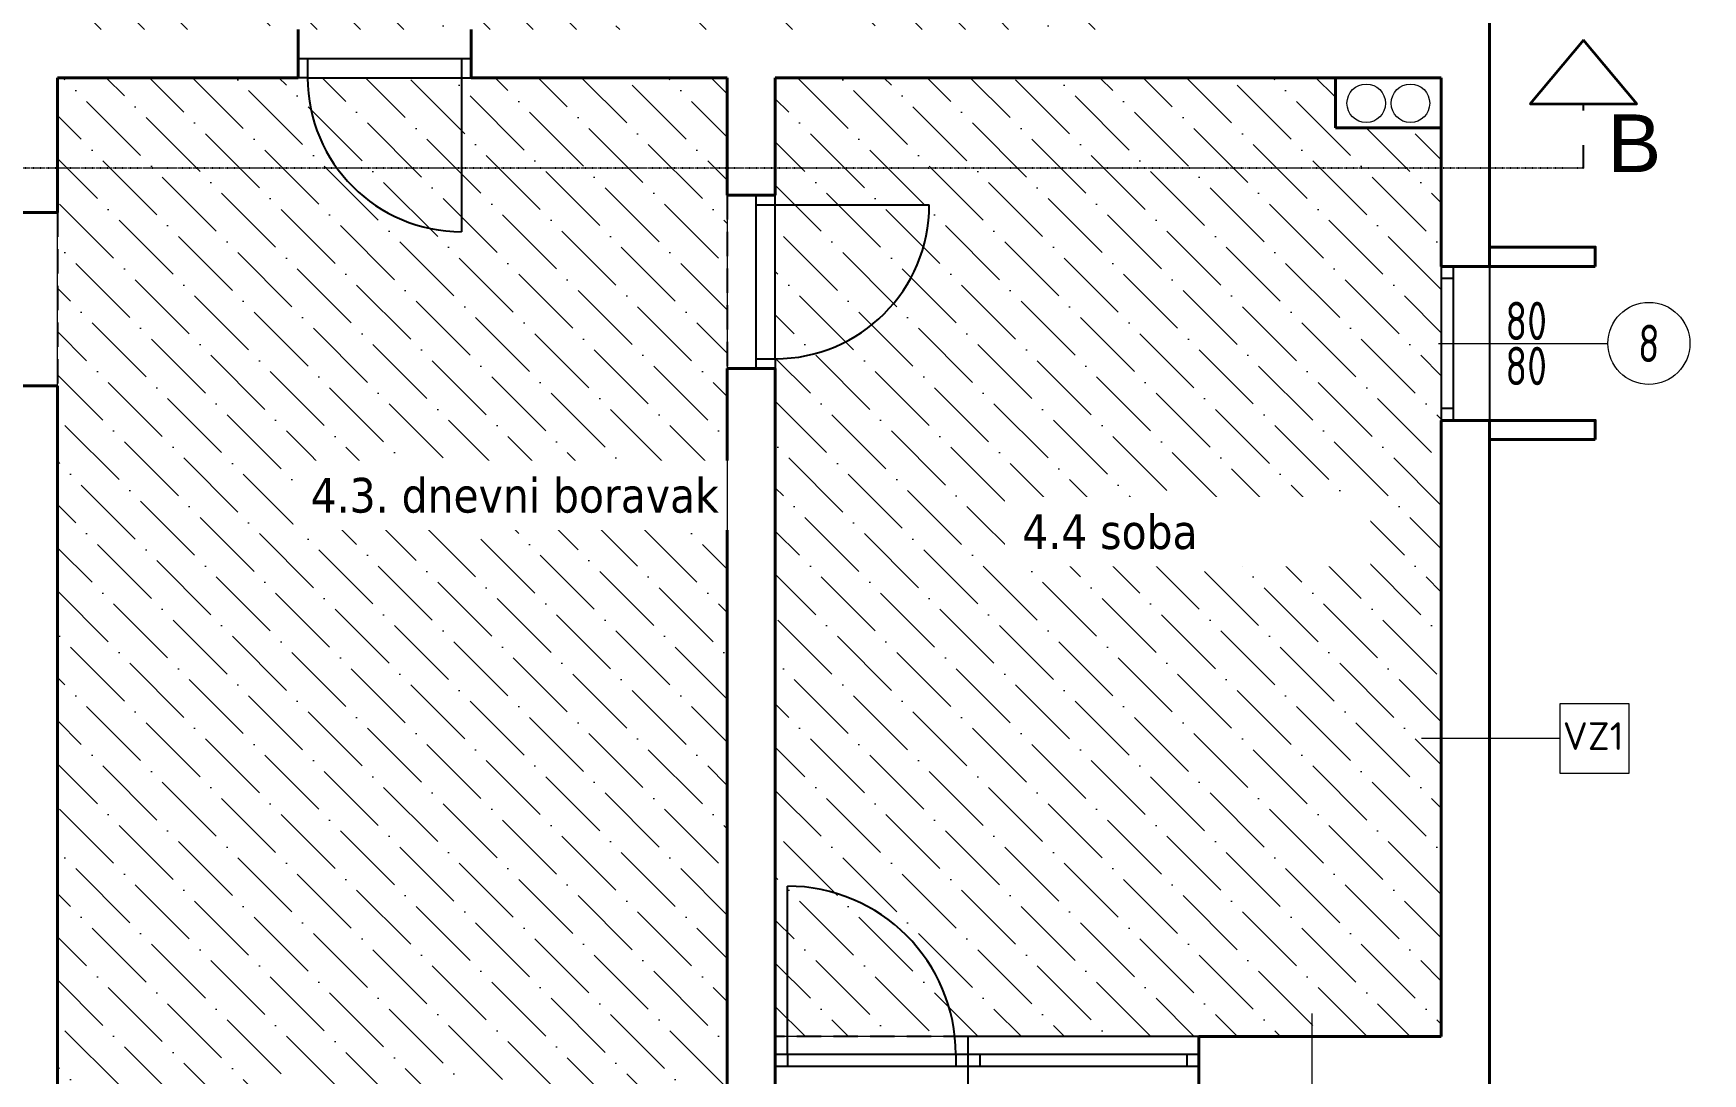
# Model space of a CAD drawing. Header units: millimetres. Extents: x 195897 to 285417, y -229751 to -116129.
# Drawn here: x 210899 to 211766, y -223128 to -222588 of the extents above; entities that cross this region are included whole.
import ezdxf
from ezdxf.enums import TextEntityAlignment as Align

# ---------------------------------------------------------------- set-up
doc = ezdxf.new("R2010")
doc.units = ezdxf.units.MM
doc.header["$PDMODE"] = 2
for name, pattern in [('ACAD_ISO03W100', [30, 12, -18]), ('HIDDEN', [0.375, 0.25, -0.125]), ('HIDDENX2', [19.05, 12.7, -6.35])]:
    doc.linetypes.add(name, pattern=pattern)
doc.layers.get('0').update_dxf_attribs({"lineweight": 0})
doc.layers.get('Defpoints').update_dxf_attribs({"color": 250, "lineweight": 0})
for name, color, linetype, lineweight in [('06-hatch_grijano', 30, 'Continuous', 0), ('07-kote', 70, 'Continuous', 9), ('09-oznaka stavke', 1, 'Continuous', 0), ('5-TX', 113, 'Continuous', 5), ('Kote', 1, 'Continuous', 15), ('TP_01 - 0.50', 1, 'Continuous', 40), ('TP_07 - 0.20', 255, 'Continuous', 20)]:
    doc.layers.add(name, color=color, linetype=linetype, lineweight=lineweight)
for name, color, linetype in [('TP_Hidden', 8, 'HIDDENX2'), ('TP_Otvori', 8, 'Continuous'), ('TP_Otvori.block', 8, 'Continuous'), ('zidovi', 1, 'Continuous')]:
    doc.layers.add(name, color=color, linetype=linetype)
doc.styles.add('isocpeur', font='isocpeur.ttf')
doc.styles.add('OPIS', font='hrcom.shx', dxfattribs={"width": 0.8, "height": 20})
doc.styles.add('tahoma10', font='tahoma.ttf', dxfattribs={"height": 2})
doc.styles.add('Tekst15', font='arial.ttf', dxfattribs={"height": 15})
doc.dimstyles.new('ISO-25', dxfattribs={"dimtxt": 20, "dimasz": 10, "dimexe": 10, "dimexo": 10, "dimgap": 4, "dimtad": 1, "dimdec": 0, "dimtxsty": 'OPIS', "dimblk": 'ARCHTICK', "dimcen": 10, "dimdle": 10, "dimadec": 0, "dimazin": 0, "dimtfac": 1, "dimtdec": 0, "dimtix": 1, "dimtmove": 0, "dimatfit": 3, "dimldrblk": 'ARCHTICK', "dimfxl": 10, "dimfxlon": 1, "dimarcsym": 0})

# ---------------------------------------------------------------- blocks, each defined once
blk = doc.blocks.new('*U654')
at = {"layer": 'TP_Otvori'}
for p, q in [((5, 0), (5, 80)), ((5, 0), (0, 0)), ((85, 0), (5, 0)), ((5, -10), (5, 0)), ((85, -10), (85, 0)), ((85, 0), (90, 0)), ((90, -10), (0, -10))]:
    blk.add_line(p, q, dxfattribs=at)
blk.add_arc((5, 0), 80, 0.00001, 90.00001, dxfattribs=at)
blk = doc.blocks.new('_ArchTick')
at = {"color": 0, "linetype": 'ByBlock', "lineweight": 0, "const_width": 0.15}
blk.add_lwpolyline([(-0.5, -0.5), (0.5, 0.5)], dxfattribs=at)
blk = doc.blocks.new('*D1027')
at = {"layer": '07-kote', "color": 0, "linetype": 'Continuous', "lineweight": -2, "ltscale": 0.5, "transparency": 16777216}
for p, q in [((211911.02, -223124.03), (211911.02, -223220.03)), ((211901.02, -223134.03), (211921.02, -223134.03)), ((211901.02, -223210.03), (211921.02, -223210.03))]:
    blk.add_line(p, q, dxfattribs=at)
at = {"layer": 'Defpoints', "color": 0, "linetype": 'Continuous', "ltscale": 0.5, "transparency": 16777216}
for p in [(211772.84, -223134.03), (211361.84, -223210.03), (211911.02, -223210.03)]:
    blk.add_point(p, dxfattribs=at)
at = {"layer": '07-kote', "color": 0, "linetype": 'Continuous', "lineweight": -2, "ltscale": 0.5, "transparency": 16777216, "xscale": 10, "yscale": 10, "zscale": 10}
for p, rotation in [((211911.02, -223134.03), 90), ((211911.02, -223210.03), 270)]:
    blk.add_blockref('_ArchTick', p, dxfattribs=dict(at, rotation=rotation))
at = {"layer": '07-kote', "color": 0, "linetype": 'Continuous', "lineweight": 15, "ltscale": 0.5, "transparency": 16777216, "insert": (211897.02, -223172.03), "char_height": 20, "attachment_point": 5, "rotation": 90, "style": 'OPIS'}
blk.add_mtext('76', dxfattribs=at)
blk = doc.blocks.new('*D1153')
at = {"layer": '07-kote', "color": 0, "linetype": 'ByBlock', "lineweight": -2, "ltscale": 5, "transparency": 16777216}
for p, q in [((211655.44, -223687.1), (211655.44, -223707.1)), ((211710.44, -223687.1), (211710.44, -223707.1)), ((211645.44, -223697.1), (211720.44, -223697.1))]:
    blk.add_line(p, q, dxfattribs=at)
at = {"layer": 'Defpoints', "color": 0, "linetype": 'ByBlock', "ltscale": 5, "transparency": 16777216}
for p in [(211710.44, -222799.03), (211655.44, -223304.68), (211710.44, -223697.1)]:
    blk.add_point(p, dxfattribs=at)
at = {"layer": '07-kote', "color": 0, "linetype": 'ByBlock', "lineweight": -2, "ltscale": 5, "transparency": 16777216, "xscale": 10, "yscale": 10, "zscale": 10, "rotation": 180}
blk.add_blockref('_ArchTick', (211655.44, -223697.1), dxfattribs=at)
at = {"layer": '07-kote', "color": 0, "linetype": 'ByBlock', "lineweight": -2, "ltscale": 5, "transparency": 16777216, "xscale": 10, "yscale": 10, "zscale": 10}
blk.add_blockref('_ArchTick', (211710.44, -223697.1), dxfattribs=at)
at = {"layer": '07-kote', "color": 0, "linetype": 'ByBlock', "ltscale": 5, "transparency": 16777216, "insert": (211682.94, -223683.1), "char_height": 20, "attachment_point": 5, "style": 'OPIS'}
blk.add_mtext('55', dxfattribs=at)
blk = doc.blocks.new('*D1160')
at = {"layer": '07-kote', "color": 0, "linetype": 'ByBlock', "lineweight": -2, "ltscale": 5, "transparency": 16777216}
for p, q in [((211991.02, -221953.03), (211991.02, -223244.03)), ((211981.02, -221963.03), (212001.02, -221963.03)), ((211981.02, -223234.03), (212001.02, -223234.03))]:
    blk.add_line(p, q, dxfattribs=at)
at = {"layer": 'Defpoints', "color": 0, "linetype": 'ByBlock', "ltscale": 5, "transparency": 16777216}
for p in [(211655.44, -221963.03), (211655.44, -223234.03), (211991.02, -223234.03)]:
    blk.add_point(p, dxfattribs=at)
at = {"layer": '07-kote', "color": 0, "linetype": 'ByBlock', "lineweight": -2, "ltscale": 5, "transparency": 16777216, "xscale": 10, "yscale": 10, "zscale": 10}
for p, rotation in [((211991.02, -221963.03), 90), ((211991.02, -223234.03), 270)]:
    blk.add_blockref('_ArchTick', p, dxfattribs=dict(at, rotation=rotation))
at = {"layer": '07-kote', "color": 0, "linetype": 'ByBlock', "ltscale": 5, "transparency": 16777216, "insert": (211977.02, -222598.53), "char_height": 20, "attachment_point": 5, "rotation": 90, "style": 'OPIS'}
blk.add_mtext('1271', dxfattribs=at)
blk = doc.blocks.new('*U65')
at = {"ltscale": 0.1}
blk.add_line((0.125, 0.375), (0.625, 0.375), dxfattribs=at)
blk.add_lwpolyline([(-0.125, 0.25), (-0.125, 0.5), (0.125, 0.5), (0.125, 0.25)], close=True, dxfattribs=at)
at = {"style": 'isocpeur'}
blk.add_attdef('sl', text='', height=0.1, dxfattribs=at).set_placement((0.005, 0.3336), align=Align.CENTER)
blk = doc.blocks.new('*U511')
at = {"ltscale": 0.1}
blk.add_line((0, 0.5), (0, 1), dxfattribs=at)
blk.add_lwpolyline([(0.125, 0.25), (-0.125, 0.25), (-0.125, 0.5), (0.125, 0.5)], close=True, dxfattribs=at)
at = {"style": 'isocpeur'}
blk.add_attdef('sl', text='', height=0.1, dxfattribs=at).set_placement((0.005, 0.3336), align=Align.CENTER)
blk = doc.blocks.new('*U1886')
blk.add_lwpolyline([(0, 31.05), (0, -59.18)])
blk.add_circle((0, -81.02), 21.84)
at = {"style": 'isocpeur', "width": 0.75}
for tag, p in [('VIS', (-12, -15.62)), ('SIR', (12, -15.62))]:
    blk.add_attdef(tag, text='', height=15, rotation=270, dxfattribs=at).set_placement(p, align=Align.MIDDLE)
blk.add_attdef('BR', text='', height=20, rotation=268, dxfattribs=at).set_placement((0, -81.02), align=Align.MIDDLE_CENTER)

msp = doc.modelspace()

# ---------------------------------------------------------------- hatches: boundary and pattern name
at = {"layer": '06-hatch_grijano'}
h = msp.add_hatch(dxfattribs=at)
h.set_pattern_fill('ANSI36', color=256, scale=5, angle=270, style=0)
edge = h.paths.add_edge_path()
edge.add_line((211464.44, -222586.03), (211464.44, -222408.03))
edge.add_line((211464.44, -222408.03), (210911.44, -222408.03))
edge.add_line((210911.44, -222408.03), (210911.44, -222434.03))
edge.add_line((210911.44, -222434.03), (210886.44, -222434.03))
edge.add_line((210886.44, -222434.03), (210886.44, -222429.03))
edge.add_line((210886.44, -222429.03), (210668.44, -222429.03))
edge.add_line((210668.44, -222429.03), (210668.44, -222586.03))
edge.add_line((210668.44, -222586.03), (210886.44, -222586.03))
edge.add_line((210886.44, -222586.03), (210886.44, -222526.03))
edge.add_line((210886.44, -222526.03), (210911.44, -222526.03))
edge.add_line((210911.44, -222526.03), (210911.44, -222586.03))
edge.add_line((210911.44, -222586.03), (211259.44, -222586.03))
edge.add_line((211259.44, -222586.03), (211259.44, -222516.03))
edge.add_line((211259.44, -222516.03), (211284.44, -222516.03))
edge.add_line((211284.44, -222516.03), (211284.44, -222586.03))
edge.add_line((211284.44, -222586.03), (211464.44, -222586.03))
edge.add_line((210886.44, -222646.03), (210826.44, -222646.03))
edge.add_line((210826.44, -222646.03), (210826.44, -222611.03))
edge.add_line((210826.44, -222611.03), (210538.44, -222611.03))
edge.add_line((210538.44, -222611.03), (210538.44, -222963.03))
edge.add_line((210538.44, -222963.03), (210648.44, -222963.03))
edge.add_line((210648.44, -222963.03), (210648.44, -222993.03))
edge.add_line((210648.44, -222993.03), (210538.44, -222993.03))
edge.add_line((210538.44, -222993.03), (210538.44, -223101.03))
edge.add_line((210538.44, -223101.03), (210886.44, -223101.03))
edge.add_line((210886.44, -223101.03), (210886.44, -222646.03))
h.paths.add_polyline_path([(210760.55, -222497.3), (210960.22, -222497.3), (210960.22, -222458.41), (210760.55, -222458.41)], flags=24)
h.paths.add_polyline_path([(210664.06, -222885.83), (210794.69, -222885.83), (210794.69, -222846.95), (210664.06, -222846.95)], flags=24)
h = msp.add_hatch(dxfattribs=at)
h.set_pattern_fill('ANSI36', color=256, scale=5, angle=270, style=0)
h.paths.add_polyline_path([(210911.44, -222611.03), (211259.44, -222611.03), (211259.44, -223210.03), (210911.44, -223210.03)])
h.paths.add_polyline_path([(211036.88, -222878.13), (211169.11, -222878.13), (211169.11, -222808.43), (211036.88, -222808.43)], flags=24)
h = msp.add_hatch(dxfattribs=at)
h.set_pattern_fill('ANSI36', color=256, scale=5, angle=270, style=0)
h.paths.add_polyline_path([(211284.44, -222611.03), (211575.44, -222611.03), (211575.44, -222637.03), (211630.44, -222637.03), (211630.44, -223109.03), (211284.44, -223109.03)])
h.paths.add_polyline_path([(211407.78, -222866.24), (211510.21, -222866.24), (211510.21, -222827.36), (211407.78, -222827.36)], flags=24)

# ---------------------------------------------------------------- linework, layer by layer
at = {"layer": 'TP_01 - 0.50'}
for p, q in [((211655.44, -222488.03), (211655.44, -222709.03)), ((211036.44, -222586.03), (211036.44, -222611.03)), ((211126.44, -222586.03), (211126.44, -222611.03)), ((210911.44, -222611.03), (211036.44, -222611.03)), ((210911.44, -222681.03), (210911.44, -222611.03)), ((211126.44, -222611.03), (211259.44, -222611.03)), ((211259.44, -222611.03), (211259.44, -222672.03)), ((211284.44, -222611.03), (211284.44, -222672.03)), ((211284.44, -222611.03), (211630.44, -222611.03)), ((211575.44, -222611.03), (211575.44, -222637.03)), ((211630.44, -222611.03), (211630.44, -222709.03)), ((211575.44, -222637.03), (211630.44, -222637.03)), ((211284.44, -222672.03), (211259.44, -222672.03)), ((210911.44, -222681.03), (210886.44, -222681.03)), ((211630.44, -222709.03), (211655.44, -222709.03)), ((211655.44, -222709.03), (211630.44, -222709.03)), ((211259.44, -222762.03), (211259.44, -223134.03)), ((211284.44, -222762.03), (211259.44, -222762.03)), ((211284.44, -222762.03), (211284.44, -223109.03)), ((210911.44, -222771.03), (210886.44, -222771.03)), ((210911.44, -223242.03), (210911.44, -222771.03)), ((211630.44, -222789.03), (211630.44, -223109.03)), ((211630.44, -222789.03), (211655.44, -222789.03)), ((211655.44, -222789.03), (211630.44, -222789.03)), ((211655.44, -222789.03), (211655.44, -223234.03)), ((211284.44, -223134.03), (211284.44, -223109.03)), ((211504.44, -223109.03), (211630.44, -223109.03)), ((211504.44, -223134.03), (211504.44, -223109.03))]:
    msp.add_line(p, q, dxfattribs=at)
for points in [[(211710.44, -222709.03), (211655.44, -222709.03), (211655.44, -222699.03), (211710.44, -222699.03), (211710.44, -222709.03)], [(211710.44, -222799.03), (211655.44, -222799.03), (211655.44, -222789.03), (211710.44, -222789.03), (211710.44, -222799.03)]]:
    msp.add_lwpolyline(points, dxfattribs=at)
at = {"layer": 'TP_07 - 0.20'}
for centre in [(211591.44, -222624.32), (211614.44, -222624.32)]:
    msp.add_circle(centre, 10, dxfattribs=at)
at = {"layer": 'TP_Hidden'}
for p, q in [((211259.44, -222672.03), (211259.44, -222762.03)), ((210911.44, -222681.03), (210911.44, -222771.03)), ((211384.44, -223109.03), (211284.44, -223109.03))]:
    msp.add_line(p, q, dxfattribs=at)
at = {"layer": 'TP_Otvori'}
for p, q in [((211630.44, -222709.03), (211630.44, -222789.03)), ((211630.44, -222709.03), (211630.44, -222789.03)), ((211636.69, -222709.03), (211636.69, -222789.03)), ((211655.44, -222709.03), (211655.44, -222789.03)), ((211636.69, -222715.28), (211630.44, -222715.28)), ((211636.69, -222782.78), (211630.44, -222782.78)), ((211290.69, -223118.41), (211290.69, -223030.91)), ((211384.44, -223109.03), (211384.44, -223134.03)), ((211504.44, -223109.03), (211384.44, -223109.03)), ((211384.44, -223118.41), (211284.44, -223118.41)), ((211290.69, -223118.41), (211290.69, -223124.66)), ((211378.19, -223118.41), (211378.19, -223124.66)), ((211504.44, -223118.41), (211384.44, -223118.41)), ((211390.69, -223118.41), (211390.69, -223124.66)), ((211498.19, -223118.41), (211498.19, -223124.66)), ((211384.44, -223124.66), (211284.44, -223124.66)), ((211504.44, -223124.66), (211384.44, -223124.66))]:
    msp.add_line(p, q, dxfattribs=at)
msp.add_arc((211290.69, -223118.41), 87.5, 0, 90, dxfattribs=at)
at = {"layer": 'zidovi', "linetype": 'ACAD_ISO03W100'}
msp.add_line((211704.35, -222658.09), (211704.35, -222624.57), dxfattribs=at)
at = {"layer": 'zidovi', "linetype": 'ACAD_ISO03W100', "ltscale": 0.02}
msp.add_line((211704.35, -222658.09), (208923.11, -222658.09), dxfattribs=at)
at = {"layer": 'zidovi', "lineweight": 35}
msp.add_lwpolyline([(211704.35, -222591.61), (211676.58, -222624.57), (211732.11, -222624.57), (211704.35, -222591.61)], dxfattribs=at)

# ---------------------------------------------------------------- block references
at = {"layer": '09-oznaka stavke', "linetype": 'HIDDEN', "ltscale": 50}
ref = msp.add_blockref('*U1886', (211659.34, -222749.03), dxfattribs=dict(at, xscale=0.9750000000000001, yscale=0.9750000000000001, zscale=0.9750000000000001, rotation=90.0017920265444))
ref.add_attrib('SIR', '80', dxfattribs={"layer": '0', "height": 20, "rotation": 0.00179, "style": 'isocpeur', "width": 0.75}).set_placement((211674.57, -222737.33), align=Align.MIDDLE)
ref.add_attrib('VIS', '80', dxfattribs={"layer": '0', "height": 20, "rotation": 0.00179, "style": 'isocpeur', "width": 0.75}).set_placement((211674.57, -222760.73), align=Align.MIDDLE)
ref.add_attrib('BR', '8', dxfattribs={"layer": '0', "height": 19.5, "rotation": 358.00179, "style": 'isocpeur', "width": 0.75}).set_placement((211738.33, -222749.03), align=Align.MIDDLE_CENTER)
at = {"layer": '5-TX'}
ref = msp.add_blockref('*U65', (211710.12, -223008.23), dxfattribs=dict(at, xscale=-144.0000000000024, yscale=144.0000000000024, zscale=144.0000000000024, rotation=0.0001386217754983932))
ref.add_attrib('sl', 'VZ1', dxfattribs={"layer": '0', "height": 14.4, "rotation": 0.00014, "style": 'isocpeur'}).set_placement((211709.4, -222960.19), align=Align.CENTER)
ref = msp.add_blockref('*U511', (211563.36, -223241.02), dxfattribs=dict(at, xscale=-144.0000000000024, yscale=144.0000000000024, zscale=144.0000000000024, rotation=0.0001386217754983932))
ref.add_attrib('sl', 'VZ2', dxfattribs={"layer": '0', "height": 14.4, "rotation": 0.00014, "style": 'isocpeur'}).set_placement((211562.64, -223192.98), align=Align.CENTER)
at = {"layer": 'TP_Otvori.block'}
for p, rotation in [((211126.44, -222611.03), 180), ((211284.44, -222672.03), 270)]:
    msp.add_blockref('*U654', p, dxfattribs=dict(at, rotation=rotation))

# ---------------------------------------------------------------- texts
at = {"layer": 'Kote', "insert": (211716.79, -222630.1), "char_height": 30, "width": 9972.3862, "attachment_point": 1, "style": 'Tekst15'}
msp.add_mtext('\\A1;B', dxfattribs=at)

# ---------------------------------------------------------------- dimensions: what is measured, and where the dimension line sits
at = {"layer": '07-kote', "linetype": 'ByBlock', "ltscale": 5}
dim = msp.add_linear_dim(base=(211991.02, -223234.03), p1=(211655.44, -221963.03), p2=(211655.44, -223234.03), angle=90, dimstyle='ISO-25', override={"dimtmove": 1}, dxfattribs=at)
dim.commit()
dim.dimension.update_dxf_attribs({"geometry": '*D1160', "text_midpoint": (211977.02, -222598.53)})
dim = msp.add_linear_dim(base=(211710.44, -223697.1), p1=(211655.44, -223304.68), p2=(211710.44, -222799.03), dimstyle='ISO-25', override={"dimtmove": 1}, dxfattribs=at)
dim.commit()
dim.dimension.update_dxf_attribs({"geometry": '*D1153', "text_midpoint": (211682.94, -223683.1)})
at = {"layer": '07-kote', "linetype": 'Continuous', "lineweight": 15, "ltscale": 0.5}
dim = msp.add_linear_dim(base=(211911.02, -223210.03), p1=(211772.84, -223134.03), p2=(211361.84, -223210.03), angle=90, dimstyle='ISO-25', override={"dimtmove": 1}, dxfattribs=at)
dim.commit()
dim.dimension.update_dxf_attribs({"geometry": '*D1027', "text_midpoint": (211897.02, -223172.03)})

# ---------------------------------------------------------------- next in the draw order: texts
at = {"layer": '07-kote', "linetype": 'ByBlock', "ltscale": 5, "char_height": 18, "attachment_point": 1, "style": 'tahoma10', "bg_fill": 2}
for s, width, heights, insert in [('4.3. dnevni boravak', 209.4302, [69.56], (211043.02, -222818.89)), ('4.4 soba ', 171.7931, [2.54], (211412.76, -222837.82))]:
    msp.add_mtext_dynamic_manual_height_columns(s, width=width, gutter_width=10, heights=heights, dxfattribs=dict(at, insert=insert))

# ---------------------------------------------------------------- next in the draw order: linework, layer by layer
at = {"layer": '06-hatch_grijano', "linetype": 'ByBlock', "ltscale": 5}
msp.add_lwpolyline([(210911.44, -222611.03), (211259.44, -222611.03), (211259.44, -223210.03), (210911.44, -223210.03)], close=True, dxfattribs=at)
msp.add_lwpolyline([(211284.44, -222611.03), (211575.44, -222611.03), (211575.44, -222637.03), (211630.44, -222637.03), (211630.44, -223109.03), (211284.44, -223109.03), (211284.44, -222611.03)], dxfattribs=at)

doc.saveas('drawing.dxf')
